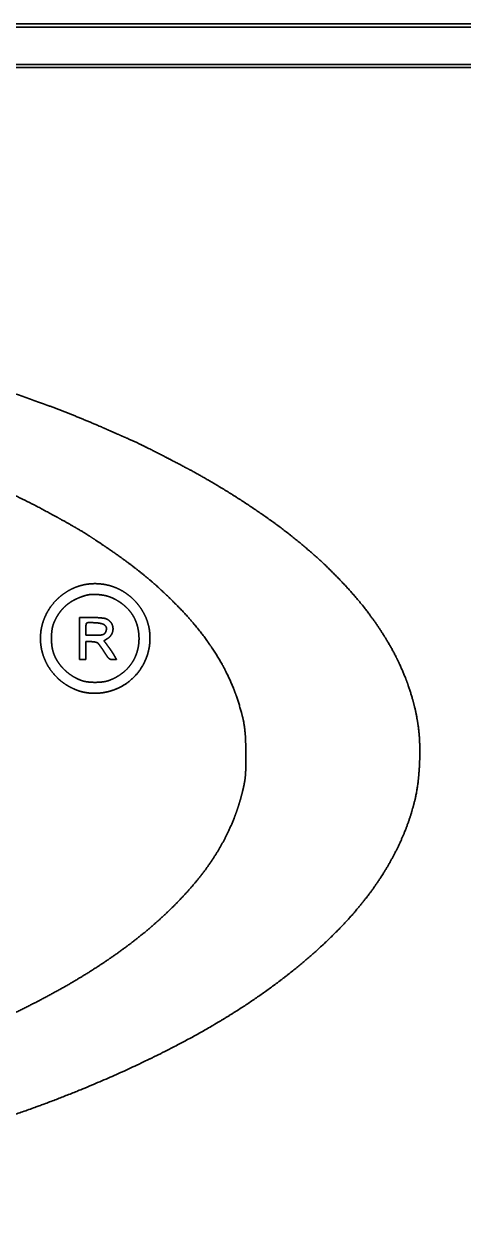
# Model space of a CAD drawing. Extents: x 5997 to 10491, y -672 to 3220.
# Drawn here: x 8859.4 to 8894.6, y 1824.6 to 1920.3 of the extents above; entities that cross this region are included whole.
import ezdxf

# ---------------------------------------------------------------- set-up
doc = ezdxf.new("R2010")
doc.units = 0
doc.header["$LTSCALE"] = 5
doc.layers.add('1', color=7, linetype='CONTINUOUS', true_color=0xffffff)

msp = doc.modelspace()

# ---------------------------------------------------------------- linework, layer by layer
at = {"layer": '1', "color": 7, "linetype": 'Continuous', "lineweight": 35}
for p, q in [((8376.073, 1920.076), (9230.073, 1920.076)), ((9094.065, 1920.326), (8512.081, 1920.326)), ((8512.073, 1917.076), (9230.073, 1917.076)), ((9091.573, 1916.826), (8514.573, 1916.826))]:
    msp.add_line(p, q, dxfattribs=at)
for points, weights, knots in [([(8808.28, 1899.027), (8810.656, 1898.961), (8813.031, 1898.859), (8817.686, 1898.586), (8819.964, 1898.413), (8824.459, 1897.991), (8826.676, 1897.743), (8831.084, 1897.17), (8833.274, 1896.845), (8838.283, 1896.006), (8841.095, 1895.457), (8846.64, 1894.218), (8849.371, 1893.526), (8854.636, 1892.032), (8857.17, 1891.231), (8861.927, 1889.57), (8864.142, 1888.692), (8866.443, 1887.668), (8866.566, 1887.613), (8866.817, 1887.502), (8866.944, 1887.447), (8867.184, 1887.342), (8867.297, 1887.292), (8867.484, 1887.211), (8867.557, 1887.18), (8868.027, 1886.981), (8868.417, 1886.802), (8869.433, 1886.299), (8870.062, 1885.982), (8871.336, 1885.328), (8871.98, 1884.99), (8873.108, 1884.389), (8873.589, 1884.121), (8875.695, 1882.899), (8877.283, 1881.885), (8880.208, 1879.837), (8881.53, 1878.789), (8883.928, 1876.643), (8884.998, 1875.55), (8886.918, 1873.312), (8887.749, 1872.162), (8888.813, 1870.4), (8889.117, 1869.838), (8889.667, 1868.693), (8889.912, 1868.112), (8890.338, 1866.941), (8890.519, 1866.354), (8890.815, 1865.184), (8890.927, 1864.602), (8891.068, 1863.56), (8891.105, 1863.102), (8891.133, 1862.119), (8891.129, 1861.596), (8891.083, 1860.556), (8891.042, 1860.04), (8890.93, 1859.085), (8890.853, 1858.648), (8890.536, 1857.305), (8890.251, 1856.414), (8889.528, 1854.645), (8889.097, 1853.77), (8888.093, 1852.04), (8887.521, 1851.189), (8886.235, 1849.522), (8885.529, 1848.705), (8883.653, 1846.767), (8882.46, 1845.675), (8879.864, 1843.575), (8878.473, 1842.562), (8875.468, 1840.596), (8873.859, 1839.647), (8870.389, 1837.81), (8868.538, 1836.91), (8863.268, 1834.572), (8859.799, 1833.26), (8852.354, 1830.912), (8848.399, 1829.843), (8840.153, 1827.978), (8835.868, 1827.185), (8827.118, 1825.918), (8822.659, 1825.436), (8817.146, 1825.04), (8816.106, 1824.97), (8814.27, 1824.853), (8813.474, 1824.81), (8811.865, 1824.737), (8811.053, 1824.707), (8809.143, 1824.655), (8808.045, 1824.628), (8804.089, 1824.548), (8801.231, 1824.551), (8798.373, 1824.614)], [0.500030023501, 0.499989992166, 0.499989992166, 0.499979215722, 0.499979215722, 0.499976587102, 0.499976587102, 0.49997422202, 0.49997422202, 0.499909023712, 0.499909023712, 0.499896145293, 0.499896145293, 0.499881921622, 0.499881921622, 0.499745873454, 0.499745873454, 0.500029642454, 0.500029642454, 0.500029692131, 0.500029692131, 0.500029694945, 0.500029694945, 0.500026212039, 0.500026212039, 0.499883684514, 0.499883684514, 0.500021092684, 0.500021092684, 0.500019726441, 0.500019726441, 0.499977454889, 0.499977454889, 0.499726034466, 0.499726034466, 0.499441853347, 0.499441853347, 0.499303232153, 0.499303232153, 0.498885526052, 0.498885526052, 0.499653759918, 0.499653759918, 0.499622993922, 0.499622993922, 0.499601925439, 0.499601925439, 0.499492528859, 0.499492528859, 0.499561310037, 0.499561310037, 0.499812975737, 0.499812975737, 0.499810926925, 0.499810926925, 0.499478101841, 0.499478101841, 0.499009815084, 0.499009815084, 0.499237143866, 0.499237143866, 0.499315530735, 0.499315530735, 0.499508331187, 0.499508331187, 0.499413477283, 0.499413477283, 0.499605966592, 0.499605966592, 0.499674359563, 0.499674359563, 0.49982999087, 0.49982999087, 0.499506877199, 0.499506877199, 0.499742119769, 0.499742119769, 0.499772482911, 0.499772482911, 0.499813480433, 0.499813480433, 0.500027169501, 0.500027169501, 0.500016239485, 0.500016239485, 0.500017086958, 0.500017086958, 0.500027800524, 0.500027800524, 0.499954908637, 0.499954908637, 0.500030023501], [0, 0, 0, 0, 0.035336, 0.035336, 0.069292, 0.069292, 0.102438, 0.102438, 0.135341, 0.135341, 0.177898, 0.177898, 0.219732, 0.219732, 0.259177, 0.259177, 0.294531, 0.294531, 0.296541, 0.296541, 0.298598, 0.298598, 0.300427, 0.300427, 0.301618, 0.301618, 0.307987, 0.307987, 0.318435, 0.318435, 0.329226, 0.329226, 0.337397, 0.337397, 0.365318, 0.365318, 0.390298, 0.390298, 0.412919, 0.412919, 0.433848, 0.433848, 0.443268, 0.443268, 0.452557, 0.452557, 0.461604, 0.461604, 0.470306, 0.470306, 0.477059, 0.477059, 0.484737, 0.484737, 0.492336, 0.492336, 0.498837, 0.498837, 0.512522, 0.512522, 0.526769, 0.526769, 0.541715, 0.541715, 0.557447, 0.557447, 0.580977, 0.580977, 0.605998, 0.605998, 0.633146, 0.633146, 0.66302, 0.66302, 0.716814, 0.716814, 0.77621, 0.77621, 0.839341, 0.839341, 0.904292, 0.904292, 0.91939, 0.91939, 0.930937, 0.930937, 0.942706, 0.942706, 0.958614, 0.958614, 1, 1, 1, 1]), ([(8797.485, 1893.132), (8798.159, 1893.155), (8798.833, 1893.165), (8801.218, 1893.154), (8802.928, 1893.143), (8806.367, 1893.115), (8808.097, 1893.099), (8810.398, 1893.074), (8810.969, 1893.053), (8812.746, 1892.945), (8813.951, 1892.866), (8816.151, 1892.712), (8817.146, 1892.635), (8819.032, 1892.473), (8819.924, 1892.388), (8821.703, 1892.203), (8822.591, 1892.103), (8826.949, 1891.57), (8830.403, 1891.028), (8837.084, 1889.747), (8840.303, 1888.996), (8846.453, 1887.298), (8849.378, 1886.353), (8854.892, 1884.308), (8857.464, 1883.185), (8860.371, 1881.715), (8860.771, 1881.507), (8861.625, 1881.048), (8862.08, 1880.799), (8862.957, 1880.309), (8863.379, 1880.068), (8864.079, 1879.663), (8864.355, 1879.494), (8865.421, 1878.8), (8866.206, 1878.269), (8867.629, 1877.265), (8868.262, 1876.787), (8869.448, 1875.83), (8870, 1875.352), (8871.084, 1874.341), (8871.618, 1873.81), (8872.647, 1872.717), (8873.135, 1872.149), (8874.034, 1871.003), (8874.439, 1870.425), (8875.169, 1869.254), (8875.493, 1868.664), (8876.063, 1867.466), (8876.306, 1866.861), (8876.641, 1865.85), (8876.76, 1865.454), (8876.952, 1864.737), (8877.02, 1864.414), (8877.119, 1863.75), (8877.152, 1863.408), (8877.186, 1862.607), (8877.196, 1862.147), (8877.194, 1861.341), (8877.191, 1860.994), (8877.182, 1860.453), (8877.172, 1860.258), (8877.141, 1859.9), (8877.118, 1859.736), (8877.048, 1859.363), (8877.004, 1859.152), (8876.749, 1858.067), (8876.474, 1857.212), (8876.129, 1856.382), (8875.78, 1855.54), (8875.366, 1854.728), (8874.383, 1853.125), (8873.818, 1852.338), (8872.513, 1850.775), (8871.785, 1849.994), (8870.175, 1848.445), (8869.293, 1847.681), (8867.381, 1846.194), (8866.358, 1845.465), (8864.169, 1844.041), (8863.004, 1843.347), (8860.528, 1841.998), (8859.221, 1841.337), (8856.468, 1840.051), (8855.02, 1839.432), (8851.977, 1838.244), (8850.386, 1837.67), (8847.086, 1836.577), (8845.38, 1836.058), (8841.877, 1835.087), (8840.083, 1834.633), (8833.304, 1833.075), (8828.273, 1832.207), (8817.852, 1830.991), (8812.478, 1830.617), (8801.649, 1830.37), (8796.204, 1830.498), (8785.5, 1831.245), (8780.255, 1831.879), (8774.882, 1832.807), (8774.716, 1832.836), (8774.39, 1832.894), (8774.23, 1832.922), (8773.932, 1832.976), (8773.796, 1833.001), (8773.586, 1833.04), (8773.513, 1833.054), (8773.37, 1833.084), (8773.301, 1833.098), (8773.116, 1833.134), (8773, 1833.156), (8772.752, 1833.203), (8772.619, 1833.229), (8772.352, 1833.279), (8772.218, 1833.303), (8771.126, 1833.505), (8770.171, 1833.7), (8768.122, 1834.158), (8767.026, 1834.417), (8764.811, 1834.969), (8763.691, 1835.262), (8761.538, 1835.853), (8760.506, 1836.153), (8756.553, 1837.366), (8753.674, 1838.403), (8748.281, 1840.64), (8745.787, 1841.867), (8741.251, 1844.469), (8739.218, 1845.838), (8737.289, 1847.349), (8735.644, 1848.637), (8734.159, 1850.107), (8732.855, 1851.739), (8732.001, 1852.807), (8731.251, 1853.951), (8730.612, 1855.16), (8730.028, 1856.263), (8729.586, 1857.43), (8729.292, 1858.642), (8729.011, 1859.795), (8728.886, 1860.975), (8728.917, 1862.162), (8728.948, 1863.359), (8729.132, 1864.542), (8729.466, 1865.692), (8730.018, 1867.592), (8730.906, 1869.36), (8732.101, 1870.936), (8733.499, 1872.782), (8735.096, 1874.458), (8736.873, 1875.942), (8738.962, 1877.687), (8741.206, 1879.225), (8743.587, 1880.544), (8746.326, 1882.061), (8749.155, 1883.404), (8755.302, 1885.866), (8758.61, 1886.986), (8765.614, 1888.94), (8769.296, 1889.799), (8776.958, 1891.244), (8780.933, 1891.828), (8789.103, 1892.693), (8793.29, 1892.986), (8797.485, 1893.132)], [0.500157034642, 0.500092889428, 0.500092889428, 0.500156542567, 0.500156542567, 0.500156670447, 0.500156670447, 0.50005351714, 0.50005351714, 0.500153712399, 0.500153712399, 0.500146671973, 0.500146671973, 0.50014348262, 0.50014348262, 0.500143228926, 0.500143228926, 0.499966645085, 0.499966645085, 0.499890070941, 0.499890070941, 0.499849972728, 0.499849972728, 0.499627091984, 0.499627091984, 0.500131127321, 0.500131127321, 0.500145808234, 0.500145808234, 0.50014649775, 0.50014649775, 0.500047569593, 0.500047569593, 0.500097309707, 0.500097309707, 0.499984497395, 0.499984497395, 0.499943596309, 0.499943596309, 0.499979203411, 0.499979203411, 0.4998189096, 0.4998189096, 0.499675398445, 0.499675398445, 0.499624158782, 0.499624158782, 0.499511447573, 0.499511447573, 0.500017008034, 0.500017008034, 0.499623556101, 0.499623556101, 0.499687530675, 0.499687530675, 0.500072913624, 0.500072913624, 0.500148587776, 0.500148587776, 0.499947229709, 0.499947229709, 0.499757015064, 0.499757015064, 0.500072778777, 0.500072778777, 0.49904828278, 0.49904828278, 0.500157034642, 0.499136931431, 0.499136931431, 0.499271663627, 0.499271663627, 0.499662531504, 0.499662531504, 0.499696432212, 0.499696432212, 0.499861025559, 0.499861025559, 0.499903707319, 0.499903707319, 0.499997454828, 0.499997454828, 0.499982238332, 0.499982238332, 0.500043396308, 0.500043396308, 0.500054296498, 0.500054296498, 0.500074597507, 0.500074597507, 0.499655797189, 0.499655797189, 0.499793699165, 0.499793699165, 0.4998007877, 0.4998007877, 0.499729536603, 0.499729536603, 0.500156435318, 0.500156435318, 0.500156300812, 0.500156300812, 0.500156404589, 0.500156404589, 0.50013743034, 0.50013743034, 0.50015032488, 0.50015032488, 0.500156654506, 0.500156654506, 0.500156633065, 0.500156633065, 0.500156642326, 0.500156642326, 0.500099237437, 0.500099237437, 0.500132496936, 0.500132496936, 0.500133323127, 0.500133323127, 0.500120112773, 0.500120112773, 0.499776676003, 0.499776676003, 0.499480123441, 0.499480123441, 0.499296370468, 0.499296370468, 0.500157034642, 0.497917649008, 0.497917649008, 0.500157034642, 0.498685529313, 0.498685529313, 0.500157034642, 0.497593687155, 0.497593687155, 0.500157034642, 0.497251529565, 0.497251529565, 0.500157034642, 0.497410939772, 0.497410939772, 0.500157034642, 0.494605365868, 0.494605365868, 0.500157034642, 0.498019896791, 0.498019896791, 0.500157034642, 0.49865079626, 0.49865079626, 0.500157034642, 0.499507338711, 0.499507338711, 0.499663510549, 0.499663510549, 0.499850744442, 0.499850744442, 0.499884575698, 0.499884575698, 0.499947655119, 0.499947655119, 0.500157034642], [0, 0, 0, 0, 0.005686, 0.005686, 0.020099, 0.020099, 0.034681, 0.034681, 0.039499, 0.039499, 0.049687, 0.049687, 0.058096, 0.058096, 0.06565, 0.06565, 0.073182, 0.073182, 0.10267, 0.10267, 0.130554, 0.130554, 0.1565, 0.1565, 0.180203, 0.180203, 0.184015, 0.184015, 0.188401, 0.188401, 0.192508, 0.192508, 0.195241, 0.195241, 0.203261, 0.203261, 0.209971, 0.209971, 0.216148, 0.216148, 0.222519, 0.222519, 0.228862, 0.228862, 0.234846, 0.234846, 0.240559, 0.240559, 0.246098, 0.246098, 0.249609, 0.249609, 0.252411, 0.252411, 0.255329, 0.255329, 0.259246, 0.259246, 0.2622, 0.2622, 0.263859, 0.263859, 0.265267, 0.265267, 0.267104, 0.267104, 0.274775, 0.274775, 0.274775, 0.282569, 0.282569, 0.290873, 0.290873, 0.300039, 0.300039, 0.310066, 0.310066, 0.320871, 0.320871, 0.332539, 0.332539, 0.345148, 0.345148, 0.358713, 0.358713, 0.373293, 0.373293, 0.388669, 0.388669, 0.404623, 0.404623, 0.448646, 0.448646, 0.495137, 0.495137, 0.54218, 0.54218, 0.58785, 0.58785, 0.589308, 0.589308, 0.590717, 0.590717, 0.59192, 0.59192, 0.592565, 0.592565, 0.593177, 0.593177, 0.594196, 0.594196, 0.595366, 0.595366, 0.596542, 0.596542, 0.604976, 0.604976, 0.614713, 0.614713, 0.62473, 0.62473, 0.634034, 0.634034, 0.660512, 0.660512, 0.684583, 0.684583, 0.705835, 0.705835, 0.705835, 0.723985, 0.723985, 0.723985, 0.73592, 0.73592, 0.73592, 0.746841, 0.746841, 0.746841, 0.75728, 0.75728, 0.75728, 0.767877, 0.767877, 0.767877, 0.785479, 0.785479, 0.785479, 0.806311, 0.806311, 0.806311, 0.830901, 0.830901, 0.830901, 0.859279, 0.859279, 0.890965, 0.890965, 0.925307, 0.925307, 0.961825, 0.961825, 1, 1, 1, 1]), ([(8864.277, 1866.769), (8864.078, 1866.806), (8863.883, 1866.861), (8863.693, 1866.932), (8863.488, 1867.009), (8863.288, 1867.1), (8862.9, 1867.31), (8862.713, 1867.428), (8862.362, 1867.685), (8862.201, 1867.823), (8862.051, 1867.973), (8861.638, 1868.387), (8861.312, 1868.871), (8861.084, 1869.409), (8860.859, 1869.94), (8860.743, 1870.506), (8860.742, 1871.083), (8860.74, 1871.659), (8860.853, 1872.223), (8861.076, 1872.754), (8861.301, 1873.29), (8861.624, 1873.773), (8862.035, 1874.184), (8862.302, 1874.45), (8862.599, 1874.682), (8862.923, 1874.876), (8863.241, 1875.066), (8863.581, 1875.213), (8863.937, 1875.315), (8864.292, 1875.416), (8864.658, 1875.471), (8865.028, 1875.477), (8865.403, 1875.484), (8865.776, 1875.444), (8866.142, 1875.358)], [0.502984013005, 0.50173822053, 0.50173822053, 0.502984013005, 0.502196666825, 0.502196666825, 0.502216180144, 0.502216180144, 0.5019745129, 0.5019745129, 0.502984013005, 0.496837136294, 0.496837136294, 0.502984013005, 0.496353686549, 0.496353686549, 0.502984013005, 0.496313684804, 0.496313684804, 0.502984013005, 0.496684884173, 0.496684884173, 0.502984013005, 0.500440868721, 0.500440868721, 0.502984013005, 0.500145314376, 0.500145314376, 0.502984013005, 0.500134204692, 0.500134204692, 0.502984013005, 0.500387375114, 0.500387375114, 0.502984013005], [0, 0, 0, 0, 0.045287, 0.045287, 0.045287, 0.094084, 0.094084, 0.143524, 0.143524, 0.190674, 0.190674, 0.190674, 0.31883, 0.31883, 0.31883, 0.443766, 0.443766, 0.443766, 0.566767, 0.566767, 0.566767, 0.689351, 0.689351, 0.689351, 0.768493, 0.768493, 0.768493, 0.845779, 0.845779, 0.845779, 0.9225, 0.9225, 0.9225, 1, 1, 1, 1]), ([(8866.142, 1875.358), (8866.563, 1875.258), (8866.965, 1875.095), (8867.337, 1874.873), (8867.716, 1874.645), (8868.06, 1874.365), (8868.359, 1874.039), (8868.657, 1873.713), (8868.906, 1873.348), (8869.099, 1872.951), (8869.287, 1872.564), (8869.412, 1872.152), (8869.472, 1871.725), (8869.57, 1871.027), (8869.502, 1870.325), (8869.27, 1869.659), (8869.039, 1868.993), (8868.658, 1868.4), (8868.148, 1867.913), (8867.638, 1867.427), (8867.027, 1867.073), (8866.351, 1866.874), (8865.675, 1866.674), (8864.97, 1866.638), (8864.277, 1866.769)], [0.502984013005, 0.499005328998, 0.499005328998, 0.502984013005, 0.499493417369, 0.499493417369, 0.502984013005, 0.499474381465, 0.499474381465, 0.502984013005, 0.498884851761, 0.498884851761, 0.502984013005, 0.493620699736, 0.493620699736, 0.502984013005, 0.493588395947, 0.493588395947, 0.502984013005, 0.49358948396, 0.49358948396, 0.502984013005, 0.493624268519, 0.493624268519, 0.502984013005], [0, 0, 0, 0, 0.099343, 0.099343, 0.099343, 0.200128, 0.200128, 0.200128, 0.29997, 0.29997, 0.29997, 0.396519, 0.396519, 0.396519, 0.551718, 0.551718, 0.551718, 0.703934, 0.703934, 0.703934, 0.853314, 0.853314, 0.853314, 1, 1, 1, 1]), ([(8864.046, 1874.431), (8864.154, 1874.469), (8864.273, 1874.507), (8864.482, 1874.566), (8864.573, 1874.586), (8864.755, 1874.612), (8864.845, 1874.619), (8865.051, 1874.62), (8865.167, 1874.616), (8865.459, 1874.598), (8865.635, 1874.576), (8865.965, 1874.516), (8866.119, 1874.476), (8866.27, 1874.423), (8866.421, 1874.37), (8866.568, 1874.305), (8866.868, 1874.144), (8867.021, 1874.051), (8867.169, 1873.949), (8867.401, 1873.789), (8867.612, 1873.604), (8867.799, 1873.395), (8867.981, 1873.192), (8868.136, 1872.967), (8868.261, 1872.724), (8868.387, 1872.478), (8868.48, 1872.218), (8868.541, 1871.948), (8868.604, 1871.665), (8868.636, 1871.376), (8868.637, 1871.085), (8868.637, 1870.718), (8868.584, 1870.354), (8868.478, 1870.001), (8868.376, 1869.66), (8868.22, 1869.339), (8868.014, 1869.048), (8867.807, 1868.753), (8867.555, 1868.495), (8867.265, 1868.28), (8866.962, 1868.055), (8866.63, 1867.873), (8866.277, 1867.738), (8866.114, 1867.676), (8865.946, 1867.634), (8865.774, 1867.612), (8865.561, 1867.584), (8865.347, 1867.57), (8864.918, 1867.569), (8864.704, 1867.582), (8864.491, 1867.609), (8864.32, 1867.63), (8864.152, 1867.672), (8863.991, 1867.733), (8863.732, 1867.831), (8863.486, 1867.956), (8863.255, 1868.107), (8863.021, 1868.259), (8862.805, 1868.435), (8862.609, 1868.633), (8862.417, 1868.826), (8862.248, 1869.038), (8862.102, 1869.267), (8861.964, 1869.483), (8861.855, 1869.716), (8861.777, 1869.96), (8861.718, 1870.144), (8861.678, 1870.332), (8861.655, 1870.524), (8861.63, 1870.742), (8861.619, 1870.962), (8861.626, 1871.397), (8861.644, 1871.611), (8861.676, 1871.824), (8861.702, 1871.998), (8861.748, 1872.167), (8861.815, 1872.33), (8861.917, 1872.58), (8862.043, 1872.819), (8862.192, 1873.045), (8862.333, 1873.258), (8862.497, 1873.453), (8862.683, 1873.629), (8862.869, 1873.805), (8863.074, 1873.958), (8863.296, 1874.087), (8863.532, 1874.224), (8863.779, 1874.338), (8864.046, 1874.431)], [0.500600324476, 0.501000025886, 0.501000025886, 0.500378357561, 0.500378357561, 0.500310553394, 0.500310553394, 0.500945762906, 0.500945762906, 0.500576622103, 0.500576622103, 0.50010623444, 0.50010623444, 0.501136119112, 0.500123591568, 0.500123591568, 0.500621232719, 0.500621232719, 0.501136119112, 0.498810019202, 0.498810019202, 0.501136119112, 0.498366978926, 0.498366978926, 0.501136119112, 0.498450896607, 0.498450896607, 0.501136119112, 0.499147834731, 0.499147834731, 0.501136119112, 0.497558161432, 0.497558161432, 0.501136119112, 0.496800818883, 0.496800818883, 0.501136119112, 0.496922450778, 0.496922450778, 0.501136119112, 0.497997960348, 0.497997960348, 0.501136119112, 0.498800204385, 0.498800204385, 0.501136119112, 0.50047809343, 0.50047809343, 0.500477842155, 0.500477842155, 0.501136119112, 0.498748917252, 0.498748917252, 0.501136119112, 0.499192505917, 0.499192505917, 0.501136119112, 0.499294688511, 0.499294688511, 0.501136119112, 0.499195446987, 0.499195446987, 0.501136119112, 0.49839273919, 0.49839273919, 0.501136119112, 0.499546327971, 0.499546327971, 0.501136119112, 0.500420613542, 0.500420613542, 0.500404853969, 0.500404853969, 0.501136119112, 0.498730449813, 0.498730449813, 0.501136119112, 0.499554047983, 0.499554047983, 0.501136119112, 0.498910727409, 0.498910727409, 0.501136119112, 0.49892979442, 0.49892979442, 0.501136119112, 0.499621293629, 0.499621293629, 0.500600324476], [0, 0, 0, 0, 0.01592, 0.01592, 0.027799, 0.027799, 0.039392, 0.039392, 0.054281, 0.054281, 0.076933, 0.076933, 0.097419, 0.097419, 0.097419, 0.118081, 0.118081, 0.141255, 0.141255, 0.141255, 0.177524, 0.177524, 0.177524, 0.212932, 0.212932, 0.212932, 0.248989, 0.248989, 0.248989, 0.287078, 0.287078, 0.287078, 0.335515, 0.335515, 0.335515, 0.382796, 0.382796, 0.382796, 0.431022, 0.431022, 0.431022, 0.482057, 0.482057, 0.482057, 0.505615, 0.505615, 0.505615, 0.534893, 0.534893, 0.564175, 0.564175, 0.564175, 0.587791, 0.587791, 0.587791, 0.625746, 0.625746, 0.625746, 0.664191, 0.664191, 0.664191, 0.701794, 0.701794, 0.701794, 0.737452, 0.737452, 0.737452, 0.764392, 0.764392, 0.764392, 0.795263, 0.795263, 0.825417, 0.825417, 0.825417, 0.850154, 0.850154, 0.850154, 0.888327, 0.888327, 0.888327, 0.924523, 0.924523, 0.924523, 0.961007, 0.961007, 0.961007, 1, 1, 1, 1]), ([(8863.864, 1872.779), (8864.167, 1872.777), (8864.47, 1872.776), (8864.897, 1872.773), (8865.021, 1872.77), (8865.264, 1872.759), (8865.384, 1872.751), (8865.606, 1872.732), (8865.708, 1872.721), (8865.81, 1872.708), (8865.868, 1872.7), (8865.925, 1872.687), (8865.98, 1872.668)], [0.510448652241, 0.510448652241, 0.510448652241, 0.51038241065, 0.51038241065, 0.510370768593, 0.510370768593, 0.510377154404, 0.510377154404, 0.510448652241, 0.508744010332, 0.508744010332, 0.510448652241], [0, 0, 0, 0, 0.428603, 0.428603, 0.602974, 0.602974, 0.772678, 0.772678, 0.917941, 0.917941, 0.917941, 1, 1, 1, 1]), ([(8864.428, 1872.299), (8864.461, 1872.332), (8864.504, 1872.351), (8864.551, 1872.352), (8864.682, 1872.355), (8864.812, 1872.356), (8865.078, 1872.349), (8865.213, 1872.34), (8865.451, 1872.316), (8865.553, 1872.297), (8865.653, 1872.269), (8865.727, 1872.248), (8865.798, 1872.217), (8865.863, 1872.176), (8865.917, 1872.142), (8865.96, 1872.095), (8865.989, 1872.039), (8866.018, 1871.983), (8866.032, 1871.921), (8866.028, 1871.858), (8866.024, 1871.783), (8866.008, 1871.709), (8865.981, 1871.638), (8865.959, 1871.58), (8865.925, 1871.527), (8865.881, 1871.483), (8865.839, 1871.441), (8865.789, 1871.41), (8865.732, 1871.393), (8865.65, 1871.368), (8865.566, 1871.354), (8865.481, 1871.35), (8865.32, 1871.343), (8865.16, 1871.339), (8864.79, 1871.339), (8864.581, 1871.339), (8864.372, 1871.339)], [0.51238250108, 0.488102546309, 0.488102546309, 0.51238250108, 0.512270150235, 0.512270150235, 0.512124841355, 0.512124841355, 0.511167633292, 0.511167633292, 0.51238250108, 0.508738021303, 0.508738021303, 0.51238250108, 0.500550090708, 0.500550090708, 0.51238250108, 0.500172780927, 0.500172780927, 0.51238250108, 0.508379906971, 0.508379906971, 0.51238250108, 0.504942575324, 0.504942575324, 0.51238250108, 0.502024390803, 0.502024390803, 0.51238250108, 0.509686984692, 0.509686984692, 0.51238250108, 0.512299515797, 0.512299515797, 0.51238250108, 0.51238250108, 0.51238250108], [0, 0, 0, 0, 0.033386, 0.033386, 0.033386, 0.130931, 0.130931, 0.232076, 0.232076, 0.309864, 0.309864, 0.309864, 0.367651, 0.367651, 0.367651, 0.415707, 0.415707, 0.415707, 0.464441, 0.464441, 0.464441, 0.524257, 0.524257, 0.524257, 0.5741, 0.5741, 0.5741, 0.622083, 0.622083, 0.622083, 0.692719, 0.692719, 0.692719, 0.826005, 0.826005, 1, 1, 1, 1]), ([(8864.372, 1871.339), (8864.372, 1871.49), (8864.372, 1871.64), (8864.372, 1871.85), (8864.373, 1871.909), (8864.378, 1872.021), (8864.382, 1872.074), (8864.393, 1872.17), (8864.399, 1872.213), (8864.406, 1872.256), (8864.408, 1872.272), (8864.416, 1872.287), (8864.428, 1872.299)], [0.51238250108, 0.51238250108, 0.51238250108, 0.512290426674, 0.512290426674, 0.512206404922, 0.512206404922, 0.512274108795, 0.512274108795, 0.51238250108, 0.49587249964, 0.49587249964, 0.51238250108], [0, 0, 0, 0, 0.466232, 0.466232, 0.64915, 0.64915, 0.813302, 0.813302, 0.947962, 0.947962, 0.947962, 1, 1, 1, 1]), ([(8865.98, 1872.668), (8866.135, 1872.615), (8866.269, 1872.521), (8866.371, 1872.392), (8866.473, 1872.263), (8866.534, 1872.11), (8866.55, 1871.946), (8866.567, 1871.78), (8866.537, 1871.616), (8866.464, 1871.466), (8866.39, 1871.315), (8866.278, 1871.189), (8866.136, 1871.098), (8866.033, 1871.031), (8865.93, 1870.965), (8865.827, 1870.898)], [0.510448652241, 0.49651711592, 0.49651711592, 0.510448652241, 0.496792981039, 0.496792981039, 0.510448652241, 0.497406940504, 0.497406940504, 0.510448652241, 0.498076775506, 0.498076775506, 0.510448652241, 0.510448652241, 0.510448652241, 0.510448652241], [0, 0, 0, 0, 0.218137, 0.218137, 0.218137, 0.431097, 0.431097, 0.431097, 0.641667, 0.641667, 0.641667, 0.848828, 0.848828, 0.848828, 1, 1, 1, 1]), ([(8866.838, 1869.392), (8866.739, 1869.392), (8866.639, 1869.392), (8866.54, 1869.392), (8866.479, 1869.392), (8866.418, 1869.4), (8866.358, 1869.415), (8866.31, 1869.428), (8866.266, 1869.452), (8866.228, 1869.485), (8866.177, 1869.53), (8866.132, 1869.582), (8866.093, 1869.638), (8866.01, 1869.759), (8865.929, 1869.882), (8865.798, 1870.088), (8865.744, 1870.169), (8865.639, 1870.324), (8865.586, 1870.398), (8865.488, 1870.532), (8865.442, 1870.592), (8865.395, 1870.652), (8865.374, 1870.679), (8865.349, 1870.704), (8865.322, 1870.726), (8865.298, 1870.744), (8865.271, 1870.758), (8865.243, 1870.766), (8865.198, 1870.78), (8865.152, 1870.791), (8865.053, 1870.811), (8864.999, 1870.819), (8864.889, 1870.829), (8864.834, 1870.831), (8864.643, 1870.831), (8864.507, 1870.831), (8864.372, 1870.831)], [0.510448652241, 0.510448652241, 0.510448652241, 0.510448652241, 0.507706407101, 0.507706407101, 0.510448652241, 0.500984454722, 0.500984454722, 0.510448652241, 0.507918937109, 0.507918937109, 0.510448652241, 0.510408071077, 0.510408071077, 0.510413313037, 0.510413313037, 0.510395422506, 0.510395422506, 0.510409735244, 0.510409735244, 0.510448652241, 0.5079013291, 0.5079013291, 0.510448652241, 0.504682112028, 0.504682112028, 0.510448652241, 0.510013149222, 0.510013149222, 0.510034518344, 0.510034518344, 0.510073893484, 0.510073893484, 0.510448652241, 0.510448652241, 0.510448652241], [0, 0, 0, 0, 0.097704, 0.097704, 0.097704, 0.157869, 0.157869, 0.157869, 0.206053, 0.206053, 0.206053, 0.27142, 0.27142, 0.27142, 0.412107, 0.412107, 0.504857, 0.504857, 0.591469, 0.591469, 0.664036, 0.664036, 0.664036, 0.697232, 0.697232, 0.697232, 0.725407, 0.725407, 0.725407, 0.769521, 0.769521, 0.820669, 0.820669, 0.872636, 0.872636, 1, 1, 1, 1]), ([(8865.827, 1870.898), (8865.933, 1870.758), (8866.04, 1870.617), (8866.192, 1870.416), (8866.237, 1870.354), (8866.331, 1870.222), (8866.379, 1870.152), (8866.471, 1870.015), (8866.514, 1869.948), (8866.59, 1869.829), (8866.621, 1869.777), (8866.713, 1869.613), (8866.776, 1869.503), (8866.838, 1869.392)], [0.510448652241, 0.510448652241, 0.510448652241, 0.510403248328, 0.510403248328, 0.510423799166, 0.510423799166, 0.510423245029, 0.510423245029, 0.510322013649, 0.510322013649, 0.510448652241, 0.510448652241, 0.510448652241], [0, 0, 0, 0, 0.291011, 0.291011, 0.417625, 0.417625, 0.557654, 0.557654, 0.689981, 0.689981, 0.7906, 0.7906, 1, 1, 1, 1])]:
    msp.add_rational_spline(points, weights, degree=3, knots=knots, dxfattribs=at)
for points in [[(8863.864, 1869.392), (8863.864, 1869.957), (8863.864, 1870.521), (8863.864, 1871.65), (8863.864, 1872.214), (8863.864, 1872.779)], [(8864.372, 1870.831), (8864.372, 1870.592), (8864.372, 1870.352), (8864.372, 1869.872), (8864.372, 1869.632), (8864.372, 1869.392)], [(8864.372, 1869.392), (8864.287, 1869.392), (8864.202, 1869.392), (8864.033, 1869.392), (8863.948, 1869.392), (8863.864, 1869.392)]]:
    msp.add_open_spline(points, degree=3, knots=[0, 0, 0, 0, 0.5, 0.5, 1, 1, 1, 1], dxfattribs=at)

doc.saveas('drawing.dxf')
